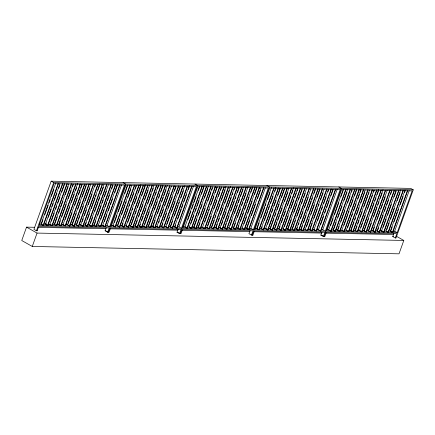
<?xml version="1.0" encoding="UTF-8"?>
<svg xmlns="http://www.w3.org/2000/svg" width="435" height="435" viewBox="0 0 435 435"><rect width="100%" height="100%" fill="white"/><g stroke="black" fill="none" stroke-linecap="round" stroke-linejoin="round"><path stroke-width="0.65" d="M34.691 227.298L26.54 227.135L21.75 240.517L32.266 246.46L399.015 253.828L403.805 240.446L396.791 236.482M393.854 233.497L392.756 236.558L395.284 237.983L396.002 237.994L413.25 189.823L410.727 188.398L51.172 181.172L33.925 229.348L36.448 230.773L37.165 230.789L38.699 226.504L109.174 227.918L107.641 232.203L105.118 230.778L106.211 227.717M36.448 230.773L53.695 182.597L413.25 189.823M32.266 246.46L37.062 233.078L403.805 240.446M43.119 225.412L58.067 183.662L58.426 183.668L43.478 225.417L43.119 225.412L41.015 224.226L55.734 183.108M41.015 224.226L41.374 224.232L42.962 219.805M44.772 214.743L48.171 205.255M49.073 202.721L50.21 199.562M51.341 196.397L53.831 189.437M62.83 183.755L47.883 225.509L47.524 225.499L45.419 224.313L59.916 183.826M45.419 224.313L45.778 224.319L46.23 223.052M48.269 217.359L51.216 209.137M52.118 206.609L53.255 203.444M54.386 200.279L56.876 193.325M58.687 188.263L59.823 185.098M47.524 225.499L62.471 183.749M51.928 225.591L66.876 183.836L67.235 183.847L52.287 225.596L51.928 225.591L49.824 224.4L64.32 183.918M51.314 221.246L54.261 213.019M55.62 209.224L56.751 206.065M57.882 202.9L59.921 197.207M61.732 192.145L64.679 183.923M56.332 225.678L71.28 183.929L71.639 183.934L56.691 225.683L56.332 225.678L54.228 224.487L68.725 184.005M54.815 223.862L57.306 216.907M58.665 213.112L60.247 208.68M60.927 206.783L62.966 201.09M65.234 194.766L68.175 186.539M60.737 225.765L75.685 184.016L76.043 184.021L61.096 225.776L60.737 225.765L58.633 224.58L73.129 184.092M59.22 223.954L60.351 220.79M61.71 216.994L66.24 204.341M68.279 198.648L71.22 190.427M72.58 186.631L73.259 184.734M65.141 225.852L80.089 184.103L80.448 184.114L65.5 225.863L65.141 225.852L63.037 224.667L77.762 183.548M65.206 219.615L69.736 206.962M71.324 202.531L74.271 194.309M75.63 190.514L76.761 187.349M84.852 184.201L69.904 225.95L69.546 225.944L67.441 224.754L81.938 184.271M68.251 223.498L72.107 212.742M74.82 205.151L77.316 198.191M78.675 194.396L80.257 189.97M80.937 188.072L82.068 184.908M69.546 225.944L84.493 184.19M73.95 226.031L88.898 184.282L89.257 184.288L74.309 226.037L73.95 226.031L71.846 224.841L86.342 184.358M75.152 216.625L72.205 224.851L71.846 224.841M75.603 215.363L76.283 213.465M77.87 209.034L80.361 202.079M82.171 197.017L86.25 185.631M78.354 226.118L93.302 184.369L93.661 184.375L78.713 226.129L78.354 226.118L76.25 224.933L90.746 184.445M78.197 220.512L76.609 224.938L76.25 224.933M78.648 219.245L79.779 216.081M80.915 212.922L83.406 205.962M85.216 200.899L89.746 188.252M82.759 226.211L97.706 184.456L98.065 184.467L83.118 226.216L82.759 226.211L80.654 225.02L95.151 184.532M82.15 221.866L83.281 218.702M84.412 215.537L86.451 209.844M88.261 204.787L92.111 194.032M94.83 186.441L95.51 184.543M87.163 226.298L102.111 184.549L102.47 184.554L87.522 226.303L87.163 226.298L85.059 225.107L99.784 183.989M85.646 224.482L86.326 222.584M87.457 219.425L89.496 213.732M91.306 208.669L95.156 197.914M95.613 196.647L96.293 194.75M97.875 190.323L99.914 184.63M106.874 184.641L91.926 226.39L91.567 226.385L89.463 225.2L103.96 184.712M90.502 223.307L92.541 217.614M94.808 211.285L98.207 201.796M98.658 200.535L99.789 197.37M100.92 194.206L103.416 187.251M91.567 226.385L106.515 184.636M95.972 226.472L110.92 184.723L111.278 184.728L96.331 226.483L95.972 226.472L93.868 225.286L108.364 184.799M94.455 224.661L95.814 220.866M97.853 215.173L101.252 205.684M102.154 203.15L103.291 199.991M104.422 196.827L106.461 191.134M100.376 226.564L115.324 184.81L115.683 184.821L100.735 226.57L100.376 226.564L98.272 225.373L112.768 184.891M100.898 219.055L104.297 209.567M105.199 207.038L106.787 202.607M107.467 200.709L109.506 195.016M111.768 188.692L112.904 185.527M104.781 226.651L119.728 184.902L120.093 184.908L105.139 226.657L104.781 226.651L102.676 225.46L117.401 184.342M104.395 221.676L106.89 214.716M108.244 210.921L109.832 206.494M110.512 204.597L112.551 198.904M114.813 192.575L117.309 185.614M105.678 225.395L107.032 225.422L121.528 184.94M109.555 226.852L124.502 185.098L54.032 183.684L39.085 225.433L109.555 226.852L107.032 225.422M115.03 226.858L129.978 185.109L130.337 185.114L115.389 226.863L115.03 226.858L112.926 225.667L127.422 185.185M114.416 222.513L116.906 215.553M118.266 211.758L122.121 201.003M124.834 193.412L127.781 185.19M119.435 226.945L134.382 185.196L134.741 185.201L119.794 226.95L119.435 226.945L117.33 225.76L131.827 185.272M117.918 225.134L119.957 219.436M121.767 214.379L125.166 204.89M125.617 203.624L126.297 201.726M127.879 197.3L130.826 189.073M123.839 227.032L138.787 185.283L139.146 185.288L124.198 227.043L123.839 227.032L121.735 225.847L136.231 185.359M122.322 225.221L123.002 223.324M124.812 218.261L128.211 208.773M129.113 206.244L129.793 204.347M130.93 201.182L133.871 192.961M135.231 189.165L136.362 186.001M128.243 227.124L143.191 185.37L143.55 185.381L128.602 227.13L128.243 227.124L126.139 225.934L140.858 184.815M127.857 222.144L131.256 212.655M132.158 210.127L132.838 208.229M134.426 203.803L136.916 196.843M138.276 193.048L140.766 186.088M147.954 185.468L133.007 227.217L132.648 227.211L130.543 226.021L145.268 184.902M131.354 224.764L134.301 216.543M135.209 214.009L136.34 210.85M137.471 207.685L139.961 200.725M141.777 195.668L145.17 186.175M132.648 227.211L147.595 185.462M137.052 227.298L152 185.549L152.359 185.555L137.411 227.304L137.052 227.298L134.948 226.113L149.444 185.625M137.346 220.425L135.307 226.118L134.948 226.113M138.705 216.63L139.836 213.465M140.516 211.568L143.006 204.608M144.822 199.551L148.215 190.062M141.457 227.385L156.404 185.636L156.763 185.647L141.815 227.396L141.457 227.385L139.352 226.2L153.849 185.712M140.391 224.308L139.711 226.205L139.352 226.2M141.75 220.512L143.338 216.086M144.018 214.189L146.051 208.495M147.867 203.433L151.266 193.945M152.168 191.416L153.299 188.252M145.861 227.478L160.809 185.723L161.167 185.734L146.22 227.483L145.861 227.478L143.757 226.287L158.253 185.805M144.795 224.4L149.325 211.747M151.364 206.054L154.311 197.827M155.213 195.299L156.35 192.134M157.481 188.975L158.612 185.81M150.265 227.565L165.213 185.816L165.572 185.821L150.624 227.57L150.265 227.565L148.161 226.374L162.886 185.261M148.748 225.749L152.37 215.629M154.409 209.936L157.356 201.715M158.715 197.92L159.846 194.755M160.977 191.59L163.016 185.897M169.976 185.908L155.029 227.663L154.67 227.652L152.565 226.466L167.29 185.348M153.153 225.841L155.192 220.148M157.454 213.819L160.401 205.597M161.76 201.802L163.342 197.376M164.022 195.478L166.061 189.785M154.67 227.652L169.617 185.903M159.074 227.744L174.022 185.99L174.381 186.001L159.433 227.75L159.074 227.744L156.97 226.553L171.466 186.066M158.688 222.763L159.368 220.866M160.955 216.44L163.446 209.48M164.805 205.684L169.335 193.031M163.478 227.831L178.426 186.082L178.785 186.088L163.837 227.837L163.478 227.831L161.374 226.64L175.87 186.158M161.374 226.64L161.733 226.651L162.869 223.487M164 220.322L166.491 213.367M168.301 208.305L172.38 196.919M174.419 191.226L176.006 186.794M167.883 227.918L182.831 186.169L183.189 186.175L168.242 227.924L167.883 227.918L165.778 226.733L180.275 186.245M167.045 224.21L169.536 217.25M171.346 212.188L175.196 201.432M177.915 193.841L180.411 186.887M172.287 228.005L187.235 186.256L187.594 186.262L172.646 228.016L172.287 228.005L170.183 226.82L184.908 185.701M170.183 226.82L170.542 226.825L172.581 221.132M174.392 216.07L178.247 205.32M178.698 204.053L179.378 202.155M180.96 197.729L183.456 190.769M191.998 186.354L177.05 228.103L176.692 228.098L174.587 226.907L189.312 185.788M174.587 226.907L174.946 226.912L175.626 225.015M177.893 218.691L181.292 209.202M181.743 207.935L182.874 204.776M184.01 201.612L186.501 194.652M188.311 189.595L189.442 186.43M176.692 228.098L191.639 186.343M250.033 230.61L248.934 233.666L251.463 235.09L252.996 230.811L182.521 229.397L180.987 233.677L179.552 233.649L177.023 232.219L178.122 229.163M177.589 226.842L178.943 226.869L193.439 186.387M179.552 233.649L181.085 229.365L110.61 227.951L109.076 232.23L107.641 232.203M181.466 228.293L196.413 186.544L125.943 185.131L110.996 226.88L181.466 228.293L178.943 226.869M186.941 228.299L201.889 186.55L202.248 186.561L187.3 228.31L186.941 228.299L184.837 227.113L199.333 186.626M187.915 219.528L190.856 211.307M191.764 208.778L193.347 204.347M194.026 202.449L196.065 196.756M198.333 190.432L199.464 187.267M191.346 228.391L206.293 186.642L206.652 186.648L191.704 228.397L191.346 228.391L189.241 227.2L203.961 186.082M190.96 223.416L193.901 215.189M195.261 211.394L196.397 208.229M197.077 206.331L199.11 200.638M201.378 194.314L203.868 187.354M211.057 186.735L196.109 228.484L195.75 228.478L193.646 227.293L208.365 186.175M193.646 227.293L194.005 227.298L196.946 219.071M198.306 215.276L199.893 210.85M200.573 208.952L202.161 204.526M204.423 198.197L207.821 188.708M195.75 228.478L210.698 186.729M215.461 186.822L200.513 228.576L200.154 228.565L198.05 227.38L212.546 186.892M198.05 227.38L198.409 227.385L199.997 222.959M201.356 219.164L205.206 208.408M207.925 200.818L210.866 192.596M211.774 190.062L212.454 188.165M200.154 228.565L215.102 186.816M204.559 228.658L219.506 186.903L219.865 186.914L204.918 228.663L204.559 228.658L202.454 227.467L216.951 186.979M204.852 221.779L208.251 212.291M208.702 211.029L209.382 209.132M210.97 204.7L213.911 196.479M215.271 192.683L217.31 186.99M208.963 228.745L223.911 186.996L224.27 187.001L209.322 228.75L208.963 228.745L206.859 227.554L221.355 187.072M207.897 225.667L211.296 216.179M214.015 208.588L216.956 200.361M218.316 196.566L219.903 192.139M220.583 190.242L221.714 187.077M213.367 228.832L228.315 187.083L228.674 187.088L213.726 228.837L213.367 228.832L211.263 227.646L225.988 186.528M211.85 227.021L214.341 220.061M215.249 217.533L215.929 215.635M217.511 211.203L220.001 204.243M221.361 200.448L225.21 189.698M233.078 187.175L218.131 228.93L217.772 228.919L215.668 227.733L230.392 186.615M216.255 227.108L217.386 223.943M218.294 221.415L219.425 218.25M220.556 215.086L223.046 208.131M224.862 203.069L228.255 193.58M228.712 192.313L229.392 190.416M217.772 228.919L232.72 187.17M237.483 187.267L222.535 229.017L222.176 229.011L220.072 227.82L234.568 187.338M221.339 225.297L222.921 220.871M223.601 218.974L226.097 212.014M227.907 206.951L231.306 197.463M232.208 194.934L232.888 193.037M234.019 189.872L234.699 187.974M222.176 229.011L237.124 187.257M226.581 229.098L241.528 187.349L241.887 187.354L226.939 229.104L226.581 229.098L224.476 227.907L238.973 187.425M224.476 227.907L224.835 227.918L226.423 223.487M227.103 221.589L229.142 215.896M230.952 210.839L234.351 201.351M235.253 198.817L235.933 196.919M237.521 192.493L239.103 188.067M230.985 229.185L245.933 187.436L246.292 187.441L231.344 229.196L230.985 229.185L228.881 228L243.377 187.512M230.148 225.477L232.187 219.784M234.449 213.454L237.396 205.233M238.298 202.705L239.435 199.54M240.566 196.375L243.056 189.415M235.389 229.278L250.337 187.523L250.696 187.534L235.748 229.283L235.389 229.278L233.285 228.087L248.01 186.968M233.285 228.087L233.644 228.092L235.455 223.035M237.494 217.342L240.441 209.115M241.8 205.32L242.931 202.155M243.611 200.258L246.101 193.303M255.1 187.621L240.153 229.37L239.794 229.365L237.689 228.174L252.414 187.055M238.277 227.548L238.956 225.651M240.539 221.225L243.486 212.998M244.845 209.202L246.427 204.776M247.107 202.879L249.146 197.185M250.962 192.123L252.545 187.697M239.794 229.365L254.741 187.615M244.198 229.452L259.146 187.702L259.505 187.708L244.557 229.457L244.198 229.452L242.094 228.266L256.59 187.779M244.04 223.846L246.531 216.886M247.89 213.09L252.191 201.068M254.459 194.744L256.949 187.784M248.602 229.539L263.55 187.79L263.909 187.795L248.961 229.549L248.602 229.539L246.498 228.353L260.995 187.866M247.085 227.728L249.576 220.768M251.386 215.706L255.465 204.319M257.504 198.626L260.451 190.405M248.82 228.272L250.854 228.315L265.35 187.828M253.377 229.74L268.324 187.991L197.854 186.571L182.907 228.326L253.377 229.74L250.854 228.315M252.18 235.107L269.428 186.936L266.905 185.506M251.463 235.09L252.898 235.123L254.431 230.838L324.907 232.257L323.374 236.537L320.845 235.112L321.943 232.051M258.852 229.745L273.8 187.996L274.159 188.002L259.211 229.756L258.852 229.745L256.748 228.56L271.467 187.441M256.748 228.56L257.107 228.565L259.146 222.872M260.957 217.81L264.806 207.06M265.258 205.793L265.937 203.895M267.525 199.464L270.015 192.509M278.563 188.094L263.615 229.843L263.257 229.832L261.152 228.647L275.872 187.528M261.152 228.647L261.511 228.652L262.191 226.755M264.453 220.431L267.851 210.942M268.308 209.675L269.439 206.511M270.57 203.352L273.06 196.392M274.876 191.329L276.007 188.17M263.257 229.832L278.204 188.083M267.661 229.925L282.609 188.17L282.967 188.181L268.02 229.93L267.661 229.925L265.557 228.734L280.053 188.252M267.503 224.313L270.896 214.825M271.804 212.296L272.935 209.132M274.066 205.967L276.105 200.274M277.921 195.217L280.412 188.257M272.065 230.012L287.013 188.263L287.372 188.268L272.424 230.017L272.065 230.012L269.961 228.821L284.457 188.339M270.548 228.196L273.941 218.707M274.849 216.179L275.98 213.014M277.117 209.855L279.15 204.162M281.418 197.833L284.816 188.344M276.47 230.099L291.417 188.35L291.776 188.355L276.829 230.11L276.47 230.099L274.365 228.913L288.862 188.426M274.953 228.288L276.992 222.595M277.894 220.061L279.482 215.635M280.162 213.737L282.201 208.044M284.463 201.72L287.861 192.232M280.874 230.191L295.822 188.437L296.181 188.447L281.233 230.197L280.874 230.191L278.77 229L293.489 187.882M279.357 228.375L280.037 226.477M281.396 222.682L282.978 218.256M283.658 216.358L285.469 211.296M287.508 205.603L290.906 196.114M291.814 193.58L292.945 190.421M300.585 188.534L285.637 230.284L285.278 230.278L283.174 229.087L297.671 188.605M284.441 226.564L288.291 215.814M291.01 208.224L293.951 199.997M294.859 197.468L296.442 193.037M297.121 191.139L297.801 189.241M285.278 230.278L300.226 188.529M289.683 230.365L304.63 188.616L304.989 188.621L290.042 230.371L289.683 230.365L287.578 229.18L302.075 188.692M291.336 219.697L287.937 229.185L287.578 229.18M294.055 212.106L296.996 203.879M298.356 200.084L299.487 196.924M300.166 195.027L302.205 189.334M294.087 230.452L309.035 188.703L309.394 188.708L294.446 230.463L294.087 230.452L291.983 229.267L306.479 188.779M294.381 223.579L292.342 229.272L291.983 229.267M294.832 222.312L295.512 220.414M297.1 215.988L300.041 207.767M301.401 203.971L302.988 199.54M303.668 197.642L305.25 193.216M298.492 230.545L313.439 188.79L313.798 188.801L298.85 230.55L298.492 230.545L296.387 229.354L310.884 188.872M296.387 229.354L296.746 229.359L297.426 227.461M298.334 224.933L299.014 223.035M300.596 218.609L303.086 211.649M304.446 207.854L308.301 197.099M302.896 230.632L317.844 188.882L318.202 188.888L303.255 230.637L302.896 230.632L300.792 229.441L315.516 188.322M301.379 228.815L302.51 225.656M303.641 222.492L306.137 215.532M307.947 210.475L311.346 200.986M311.797 199.719L312.477 197.822M314.059 193.396L315.647 188.964M322.607 188.975L307.659 230.729L307.3 230.719L305.196 229.533L319.692 189.046M306.686 226.374L309.182 219.419M310.992 214.357L314.391 204.869M317.11 197.278L320.051 189.051M307.3 230.719L322.248 188.969M311.705 230.806L326.652 189.056L327.011 189.067L312.064 230.816L311.705 230.806L309.6 229.62L324.097 189.133M310.188 228.995L312.227 223.302M314.037 218.239L317.436 208.751M318.338 206.223L319.018 204.325M320.606 199.893L323.096 192.939M316.109 230.898L331.057 189.149L331.416 189.154L316.468 230.903L316.109 230.898L314.005 229.707L328.501 189.225M317.534 220.86L320.481 212.633M321.389 210.105L322.52 206.94M323.651 203.781L326.141 196.821M327.957 191.759L328.632 189.861M320.513 230.985L335.461 189.236L335.82 189.241L320.872 230.99L320.513 230.985L318.409 229.8L332.905 189.312M320.584 224.743L323.526 216.521M324.885 212.726L326.016 209.561M326.696 207.664L329.186 200.704M331.002 195.647L333.041 189.954M321.411 229.729L322.765 229.762L337.261 189.274M325.288 231.186L340.235 189.432L269.765 188.018L254.818 229.767L325.288 231.186L322.765 229.762M324.091 236.553L341.339 188.377L338.816 186.952M330.763 231.192L345.711 189.442L346.07 189.448L331.122 231.197L330.763 231.192L328.659 230.001L343.155 189.519M330.6 225.58L333.096 218.626M334.455 214.83L338.756 202.808M341.024 196.484L343.514 189.524M335.167 231.279L350.115 189.529L350.474 189.535L335.526 231.289L335.167 231.279L333.063 230.093L347.56 189.606M333.65 229.468L336.141 222.508M337.951 217.446L339.539 213.019M340.213 211.122L342.03 206.059M344.069 200.366L347.01 192.145M339.572 231.366L354.52 189.617L354.878 189.627L339.931 231.376L339.572 231.366L337.468 230.18L351.964 189.693M338.055 229.555L339.186 226.39M340.996 221.333L344.846 210.578M347.565 202.987L350.055 196.027M351.415 192.232L352.094 190.334M343.976 231.458L358.924 189.703L359.283 189.714L344.335 231.463L343.976 231.458L341.872 230.267L356.591 189.149M344.041 225.216L347.891 214.46M348.348 213.193L349.028 211.296M350.61 206.87L353.1 199.91M354.46 196.114L356.499 190.421M363.687 189.801L348.739 231.55L348.381 231.545L346.276 230.354L360.996 189.241M347.543 227.831L350.936 218.343M351.393 217.081L352.524 213.917M353.655 210.752L356.145 203.797M357.962 198.735L359.544 194.309M360.224 192.411L360.903 190.514M348.381 231.545L363.328 189.796M352.785 231.632L367.733 189.883L368.092 189.888L353.144 231.643L352.785 231.632L350.681 230.447L365.177 189.959M353.981 222.231L351.04 230.452L350.681 230.447M354.889 219.697L355.569 217.799M356.7 214.64L359.196 207.68M361.006 202.618L364.856 191.868M357.189 231.725L372.137 189.97L372.496 189.981L357.548 231.73L357.189 231.725L355.085 230.534L369.581 190.046M357.032 226.113L355.444 230.539L355.085 230.534M357.934 223.585L359.065 220.42M360.202 217.255L362.241 211.562M364.051 206.505L367.901 195.75M368.353 194.483L369.032 192.585M361.594 231.811L376.541 190.062L376.9 190.068L361.953 231.817L361.594 231.811L359.489 230.621L373.986 190.138M360.979 227.467L362.567 223.041M363.247 221.143L365.286 215.45M367.548 209.121L370.946 199.632M371.398 198.365L372.534 195.206M373.665 192.042L374.345 190.144M365.998 231.898L380.946 190.149L381.305 190.155L366.357 231.904L365.998 231.898L363.894 230.713L378.613 189.595M364.481 230.088L368.554 218.696M370.593 213.003L373.991 203.515M374.899 200.986L376.03 197.822M377.161 194.662L378.749 190.231M385.709 190.242L370.761 231.996L370.402 231.985L368.298 230.8L383.023 189.682M368.885 230.175L371.376 223.215M373.638 216.891L377.036 207.403M377.944 204.869L379.075 201.709M380.206 198.545L382.245 192.852M370.402 231.985L385.35 190.236M374.807 232.078L389.755 190.323L390.113 190.334L375.166 232.083L374.807 232.078L372.703 230.887L387.199 190.405M373.29 230.262L374.421 227.097M377.14 219.506L380.081 211.285M380.989 208.756L382.577 204.325M383.257 202.427L385.29 196.734M379.211 232.165L394.159 190.416L394.518 190.421L379.57 232.17L379.211 232.165L377.107 230.974L391.603 190.492M377.917 229.718L378.597 227.82M380.185 223.394L383.126 215.167M384.486 211.372L386.073 206.946M386.753 205.048L388.564 199.986M390.603 194.293L391.734 191.128M383.616 232.252L398.563 190.503L398.922 190.508L383.974 232.263L383.616 232.252L381.511 231.067L396.008 190.579M383.23 227.277L386.177 219.055M387.536 215.26L391.386 204.504M394.105 196.914L396.138 191.221M400.64 190.035L385.916 231.154L388.02 232.339L388.379 232.35L403.327 190.601L402.968 190.59L388.02 232.339M386.726 229.897L389.222 222.937M390.581 219.142L394.431 208.387M397.15 200.796L400.091 192.575M407.731 190.688L392.783 232.437L392.424 232.431L390.32 231.241L405.045 190.122M390.32 231.241L390.679 231.251L392.267 226.82M394.077 221.758L397.476 212.269M397.927 211.008L398.607 209.11M400.195 204.678L403.136 196.457M404.496 192.661L405.175 190.764M392.424 232.431L407.372 190.677M393.322 231.175L394.675 231.202L409.172 190.72M395.284 237.983L396.818 233.698L326.342 232.285L324.809 236.564L323.374 236.537M397.198 232.627L412.146 190.878L341.676 189.464L326.728 231.213L397.198 232.627L394.675 231.202M39.27 224.063L41.303 224.107M44.011 224.161L46.045 224.199M48.078 224.242L50.792 224.297M52.146 224.324L54.853 224.378M56.887 224.416L58.921 224.46M60.954 224.498L62.988 224.542M65.696 224.596L67.73 224.634M69.763 224.677L72.471 224.732M74.505 224.77L76.538 224.813M79.252 224.868L81.28 224.906M83.313 224.949L85.347 224.987M87.381 225.031L90.088 225.085M92.122 225.123L94.835 225.178M96.189 225.205L98.903 225.259M100.931 225.303L102.965 225.341M111.181 225.509L113.888 225.564M115.248 225.591L117.956 225.645M119.989 225.683L122.023 225.727M124.057 225.765L126.09 225.808M128.798 225.863L130.832 225.901M133.54 225.955L135.573 225.999M137.607 226.037L139.64 226.08M142.348 226.135L144.382 226.173M146.416 226.216L148.449 226.254M150.483 226.298L153.191 226.352M155.224 226.39L157.938 226.445M159.292 226.472L161.999 226.532M164.033 226.57L166.067 226.613M168.78 226.668L170.808 226.706M172.842 226.749L174.875 226.787M183.091 226.95L185.799 227.005M187.159 227.032L189.187 227.075M191.9 227.13L193.934 227.168M196.642 227.222L198.675 227.266M200.709 227.309L202.743 227.347M204.776 227.391L207.484 227.445M209.518 227.483L211.551 227.527M213.585 227.565L216.293 227.619M218.326 227.663L220.36 227.701M222.394 227.744L225.102 227.799M227.135 227.837L229.169 227.88M231.882 227.935L233.91 227.973M235.944 228.016L237.978 228.054M240.011 228.098L242.719 228.152M244.753 228.19L247.466 228.244M255.002 228.397L257.036 228.44M259.744 228.495L261.778 228.533M263.811 228.576L266.519 228.631M267.878 228.658L270.586 228.712M272.62 228.75L274.654 228.794M276.687 228.832L278.721 228.875M281.429 228.93L283.462 228.968M286.17 229.022L288.204 229.066M290.237 229.104L292.271 229.147M294.979 229.201L297.013 229.24M299.046 229.283L301.08 229.321M303.113 229.365L305.821 229.419M307.855 229.457L310.568 229.511M311.922 229.539L314.63 229.593M316.664 229.636L318.697 229.675M326.913 229.843L328.947 229.881M330.981 229.925L333.688 229.979M335.722 230.017L337.756 230.061M339.789 230.099L341.818 230.142M344.531 230.197L346.564 230.235M349.272 230.289L351.306 230.332M353.34 230.371L355.373 230.414M358.081 230.468L360.115 230.512M362.148 230.55L364.182 230.593M366.216 230.632L368.923 230.686M370.957 230.729L373.67 230.784M375.024 230.811L377.732 230.865M379.766 230.903L382.479 230.958M384.507 231.001L385.867 231.028M388.575 231.083L390.608 231.121M49.824 224.4L52.287 225.596M54.228 224.487L54.587 224.498M58.633 224.58L60.568 225.477M63.037 224.667L64.451 225.27M67.441 224.754L69.904 225.95M80.654 225.02L82.59 225.917M85.059 225.107L87.522 226.303M89.463 225.2L91.926 226.39M93.868 225.286L95.809 226.184M98.272 225.373L100.213 226.271M102.676 225.46L104.617 226.363M112.926 225.667L115.389 226.863M117.33 225.76L119.794 226.95M121.735 225.847L123.67 226.744M126.139 225.934L128.075 226.831M130.543 226.021L133.007 227.217M143.757 226.287L146.22 227.483M148.161 226.374L150.624 227.57M152.565 226.466L155.029 227.663M156.97 226.553L159.433 227.75M165.778 226.733L167.714 227.63M184.837 227.113L186.773 228.011M189.241 227.2L191.177 228.098M202.454 227.467L202.813 227.472M206.859 227.554L207.218 227.565M211.263 227.646L213.199 228.544M215.668 227.733L218.131 228.93M220.072 227.82L222.535 229.017M228.881 228L229.24 228.005M237.689 228.174L240.153 229.37M242.094 228.266L244.557 229.457M246.498 228.353L248.961 229.549M265.557 228.734L268.02 229.93M269.961 228.821L270.32 228.832M274.365 228.913L276.301 229.81M278.77 229L280.178 229.604M283.174 229.087L285.637 230.284M300.792 229.441L303.255 230.637M305.196 229.533L307.659 230.729M309.6 229.62L312.064 230.816M314.005 229.707L315.94 230.604M318.409 229.8L320.345 230.697M328.659 230.001L331.122 231.197M333.063 230.093L335.526 231.289M337.468 230.18L339.403 231.077M341.872 230.267L343.808 231.164M346.276 230.354L348.739 231.55M359.489 230.621L361.953 231.817M363.894 230.713L366.357 231.904M368.298 230.8L370.761 231.996M372.703 230.887L375.166 232.083M377.107 230.974L379.043 231.877M381.511 231.067L383.447 231.964M38.084 227.369L106.004 228.734M110.077 228.815L177.991 230.18M182.069 230.262L249.984 231.627M254.056 231.708L321.976 233.073M325.369 233.138L393.283 234.503M105.118 230.778L105.835 230.789M177.023 232.219L177.746 232.236M320.845 235.112L321.568 235.128M392.756 236.558L393.479 236.569M390.679 231.251L392.783 232.437M386.275 231.159L387.851 232.051M355.971 230.838L357.548 231.73M351.567 230.751L353.144 231.643M322.069 235.411L323.586 236.265M296.746 229.359L298.323 230.251M292.869 229.571L294.446 230.463M288.465 229.484L290.042 230.371M194.994 184.065L197.517 185.489L180.269 233.66L178.252 232.524M270.847 229.125L272.424 230.017M261.511 228.652L263.615 229.843M257.107 228.565L258.684 229.457M251.887 234.552L252.898 235.123M233.644 228.092L235.221 228.984M229.767 228.304L230.816 228.897M224.835 227.918L226.939 229.104M207.745 227.858L209.322 228.75M203.341 227.771L204.918 228.663M123.083 182.618L125.606 184.043L108.358 232.219L106.341 231.077M198.409 227.385L200.513 228.576M194.005 227.298L195.581 228.19M174.946 226.912L177.05 228.103M170.542 226.825L172.124 227.717M161.733 226.651L163.31 227.543M140.239 226.504L141.815 227.396M135.834 226.417L137.411 227.304M51.172 181.172L53.695 182.597M77.136 225.238L78.713 226.129M72.732 225.145L74.309 226.037M55.114 224.792L56.691 225.683M45.778 224.319L47.883 225.509M41.374 224.232L42.951 225.123M36.159 230.218L37.165 230.789M26.54 227.135L37.062 233.078"/></g></svg>
